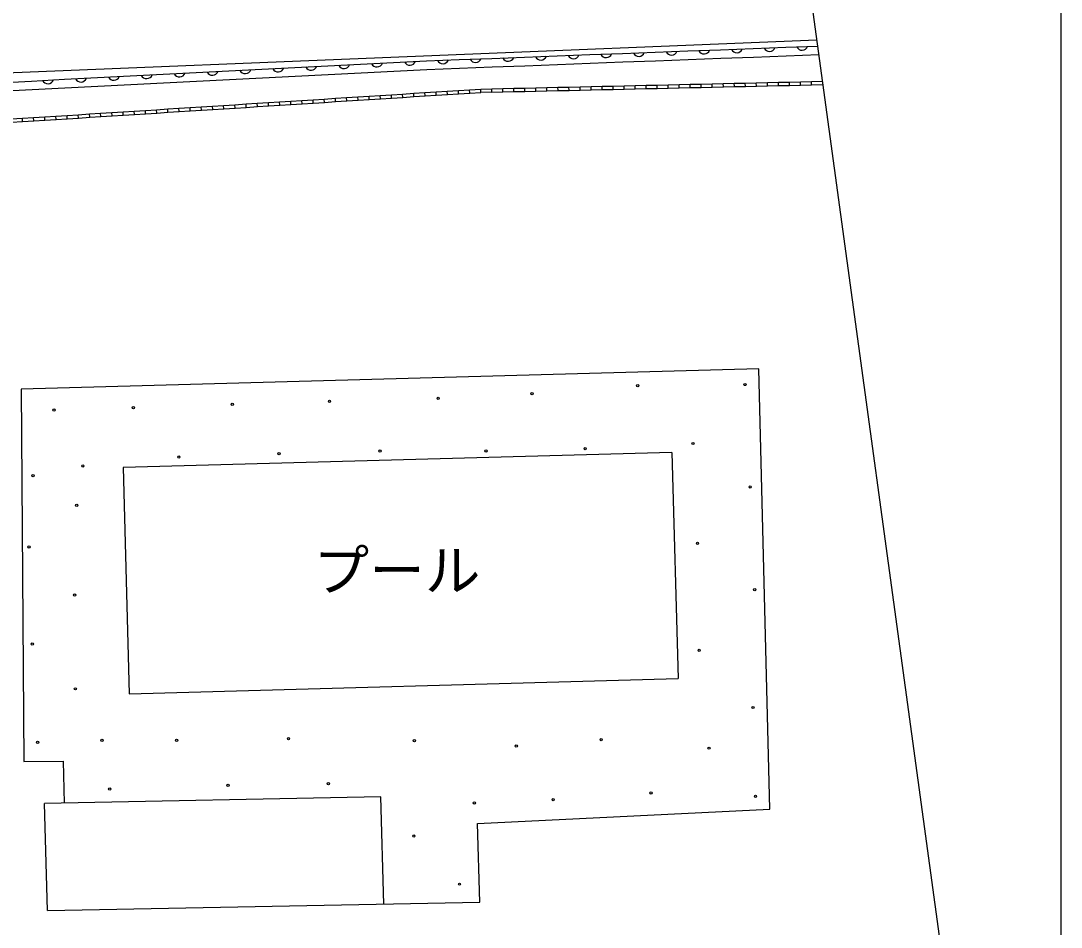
# Model space of a CAD drawing. Units: millimetres, scale not verified. Extents: x 40000 to 680000, y 20000 to 380000.
# Drawn here: x 532251 to 579000, y 294196 to 334910 of the extents above; entities that cross this region are included whole.
import ezdxf
from ezdxf.enums import TextEntityAlignment as Align

# ---------------------------------------------------------------- set-up
doc = ezdxf.new("R2010")
doc.units = ezdxf.units.MM
doc.header["$LTSCALE"] = 1000
doc.layers.add('M-BGD', color=7, linetype='Continuous', lineweight=25)
doc.layers.add('M-TTL-BAND', color=7, linetype='Continuous', lineweight=25)
doc.layers.add('M-BMK-HTXT', color=7, linetype='Continuous')
doc.styles.add('ＭＳ ゴシック', font='')
doc.styles.get('ＭＳ ゴシック').set_extended_font_data('MS Gothic')

msp = doc.modelspace()

# ---------------------------------------------------------------- linework, layer by layer
at = {"layer": 'M-BGD'}
for p, q in [((566272, 346829), (575309, 280700)), ((529027, 332471), (568017, 334058)), ((554887, 333279), (556355, 333334)), ((556355, 333334), (557822, 333389)), ((557822, 333389), (559290, 333444)), ((559290, 333444), (560758, 333499)), ((560758, 333499), (562225, 333555)), ((562225, 333555), (563693, 333610)), ((563693, 333610), (565160, 333665)), ((565160, 333665), (566628, 333720)), ((566628, 333720), (568056, 333774)), ((568111, 333375), (566643, 333320)), ((544564, 332811), (546042, 332887)), ((546042, 332887), (547521, 332962)), ((547521, 332962), (549000, 333038)), ((549000, 333038), (550479, 333113)), ((550484, 333114), (551952, 333169)), ((551952, 333169), (553419, 333224)), ((553419, 333224), (554887, 333279)), ((554902, 332879), (553434, 332824)), ((556370, 332934), (554902, 332879)), ((557837, 332989), (556370, 332934)), ((559305, 333045), (557837, 332989)), ((560773, 333100), (559305, 333045)), ((562240, 333155), (560773, 333100)), ((563708, 333210), (562240, 333155)), ((565175, 333265), (563708, 333210)), ((566643, 333320), (565175, 333265)), ((535691, 332358), (537170, 332433)), ((537170, 332433), (538648, 332509)), ((538648, 332509), (540127, 332584)), ((540127, 332584), (541606, 332660)), ((541606, 332660), (543085, 332735)), ((543085, 332735), (544564, 332811)), ((544584, 332412), (543105, 332336)), ((546063, 332487), (544584, 332412)), ((547542, 332563), (546063, 332487)), ((549020, 332638), (547542, 332563)), ((550499, 332714), (549020, 332638)), ((551967, 332769), (550499, 332714)), ((553434, 332824), (551967, 332769)), ((531254, 332131), (532733, 332206)), ((532733, 332206), (534212, 332282)), ((534212, 332282), (535691, 332358)), ((535711, 331958), (534232, 331883)), ((537190, 332034), (535711, 331958)), ((538669, 332109), (537190, 332034)), ((540148, 332185), (538669, 332109)), ((541626, 332260), (540148, 332185)), ((543105, 332336), (541626, 332260)), ((555892, 331912), (556387, 331924)), ((556387, 331924), (556882, 331935)), ((556391, 331774), (556387, 331924)), ((556882, 331935), (557378, 331946)), ((556886, 331785), (556882, 331935)), ((557378, 331946), (557873, 331957)), ((557381, 331796), (557378, 331946)), ((557873, 331957), (558368, 331969)), ((557876, 331807), (557873, 331957)), ((558368, 331969), (558863, 331980)), ((558371, 331819), (558368, 331969)), ((558863, 331980), (559358, 331991)), ((558867, 331830), (558863, 331980)), ((559358, 331991), (559854, 332002)), ((559362, 331841), (559358, 331991)), ((559854, 332002), (560349, 332014)), ((559857, 331852), (559854, 332002)), ((560349, 332014), (560844, 332025)), ((560352, 331864), (560349, 332014)), ((560844, 332025), (561339, 332036)), ((560847, 331875), (560844, 332025)), ((561339, 332036), (561834, 332047)), ((561343, 331886), (561339, 332036)), ((561834, 332047), (562330, 332058)), ((561838, 331897), (561834, 332047)), ((562330, 332058), (562825, 332070)), ((562333, 331909), (562330, 332058)), ((562333, 331909), (562828, 331920)), ((562825, 332070), (563320, 332081)), ((562828, 331920), (562825, 332070)), ((562828, 331920), (563324, 331931)), ((563320, 332081), (563815, 332092)), ((563324, 331931), (563320, 332081)), ((563324, 331931), (563819, 331942)), ((563815, 332092), (564311, 332103)), ((563819, 331942), (563815, 332092)), ((563819, 331942), (564314, 331953)), ((564311, 332103), (564806, 332115)), ((564314, 331953), (564311, 332103)), ((564314, 331953), (564809, 331965)), ((564806, 332115), (565301, 332126)), ((564809, 331965), (564806, 332115)), ((564809, 331965), (565304, 331976)), ((565301, 332126), (565796, 332137)), ((565304, 331976), (565301, 332126)), ((565304, 331976), (565800, 331987)), ((565796, 332137), (566291, 332148)), ((565800, 331987), (565796, 332137)), ((565800, 331987), (566295, 331998)), ((566291, 332148), (566787, 332160)), ((566295, 331998), (566291, 332148)), ((566295, 331998), (566790, 332010)), ((566787, 332160), (567282, 332171)), ((566790, 332010), (566787, 332160)), ((566790, 332010), (567285, 332021)), ((567282, 332171), (567777, 332182)), ((567285, 332021), (567282, 332171)), ((567285, 332021), (567780, 332032)), ((567777, 332182), (568272, 332193)), ((567780, 332032), (567777, 332182)), ((567780, 332032), (568293, 332044)), ((532754, 331807), (531275, 331731)), ((534232, 331883), (532754, 331807)), ((546389, 331429), (546892, 331461)), ((546892, 331461), (547394, 331493)), ((546901, 331311), (546892, 331461)), ((547394, 331493), (547897, 331525)), ((547404, 331343), (547394, 331493)), ((547897, 331525), (548399, 331557)), ((547906, 331375), (547897, 331525)), ((548399, 331557), (548901, 331589)), ((548409, 331407), (548399, 331557)), ((548901, 331589), (549404, 331621)), ((548911, 331439), (548901, 331589)), ((548911, 331439), (549413, 331471)), ((549404, 331621), (549906, 331653)), ((549413, 331471), (549404, 331621)), ((549413, 331471), (549916, 331503)), ((549906, 331653), (550409, 331685)), ((549916, 331503), (549906, 331653)), ((549916, 331503), (550418, 331535)), ((550409, 331685), (550911, 331717)), ((550418, 331535), (550409, 331685)), ((550418, 331535), (550921, 331567)), ((550911, 331717), (551413, 331749)), ((550921, 331567), (550911, 331717)), ((550921, 331567), (551423, 331599)), ((551413, 331749), (551916, 331781)), ((551423, 331599), (551413, 331749)), ((551423, 331599), (551925, 331631)), ((551916, 331781), (552418, 331813)), ((551925, 331631), (551916, 331781)), ((551925, 331631), (552428, 331663)), ((552418, 331813), (552921, 331845)), ((552428, 331663), (552418, 331813)), ((552428, 331663), (552927, 331695)), ((552921, 331845), (553416, 331856)), ((552927, 331695), (552921, 331845)), ((553419, 331706), (552927, 331695)), ((553416, 331856), (553911, 331867)), ((553419, 331706), (553416, 331856)), ((553419, 331706), (553914, 331717)), ((553911, 331867), (554406, 331879)), ((553914, 331717), (553911, 331867)), ((553914, 331717), (554410, 331729)), ((554406, 331879), (554901, 331890)), ((554410, 331729), (554406, 331879)), ((554410, 331729), (554905, 331740)), ((554901, 331890), (555397, 331901)), ((554905, 331740), (554901, 331890)), ((554905, 331740), (555400, 331751)), ((555397, 331901), (555892, 331912)), ((555400, 331751), (555397, 331901)), ((555400, 331751), (555895, 331762)), ((555895, 331762), (555892, 331912)), ((555895, 331762), (556391, 331774)), ((556391, 331774), (556886, 331785)), ((556886, 331785), (557381, 331796)), ((557381, 331796), (557876, 331807)), ((557876, 331807), (558371, 331819)), ((558371, 331819), (558867, 331830)), ((558867, 331830), (559362, 331841)), ((559362, 331841), (559857, 331852)), ((559857, 331852), (560352, 331864)), ((560352, 331864), (560847, 331875)), ((560847, 331875), (561343, 331886)), ((561343, 331886), (561838, 331897)), ((561838, 331897), (562333, 331909)), ((539356, 330981), (539858, 331013)), ((539858, 331013), (540361, 331045)), ((539868, 330863), (539858, 331013)), ((540361, 331045), (540863, 331077)), ((540370, 330895), (540361, 331045)), ((540863, 331077), (541365, 331109)), ((540873, 330927), (540863, 331077)), ((541365, 331109), (541868, 331141)), ((541375, 330959), (541365, 331109)), ((541375, 330959), (541877, 330991)), ((541868, 331141), (542370, 331173)), ((541877, 330991), (541868, 331141)), ((541877, 330991), (542380, 331023)), ((542370, 331173), (542873, 331205)), ((542380, 331023), (542370, 331173)), ((542380, 331023), (542882, 331055)), ((542873, 331205), (543375, 331237)), ((542882, 331055), (542873, 331205)), ((542882, 331055), (543385, 331087)), ((543375, 331237), (543877, 331269)), ((543385, 331087), (543375, 331237)), ((543385, 331087), (543887, 331119)), ((543877, 331269), (544380, 331301)), ((543887, 331119), (543877, 331269)), ((543887, 331119), (544389, 331151)), ((544380, 331301), (544882, 331333)), ((544389, 331151), (544380, 331301)), ((544389, 331151), (544892, 331183)), ((544882, 331333), (545385, 331365)), ((544892, 331183), (544882, 331333)), ((544892, 331183), (545394, 331215)), ((545385, 331365), (545887, 331397)), ((545394, 331215), (545385, 331365)), ((545394, 331215), (545897, 331247)), ((545887, 331397), (546389, 331429)), ((545897, 331247), (545887, 331397)), ((545897, 331247), (546399, 331279)), ((546399, 331279), (546389, 331429)), ((546399, 331279), (546901, 331311)), ((546901, 331311), (547404, 331343)), ((547404, 331343), (547906, 331375)), ((547906, 331375), (548409, 331407)), ((548409, 331407), (548911, 331439)), ((531820, 330500), (532322, 330532)), ((532322, 330532), (532825, 330564)), ((532332, 330383), (532322, 330532)), ((532825, 330564), (533327, 330596)), ((532834, 330415), (532825, 330564)), ((533327, 330596), (533829, 330628)), ((533336, 330447), (533327, 330596)), ((533829, 330628), (534332, 330660)), ((533839, 330479), (533829, 330628)), ((534332, 330660), (534834, 330692)), ((534341, 330511), (534332, 330660)), ((534341, 330511), (534844, 330543)), ((534834, 330692), (535337, 330725)), ((534844, 330543), (534834, 330692)), ((534844, 330543), (535346, 330575)), ((535337, 330725), (535839, 330757)), ((535346, 330575), (535337, 330725)), ((535346, 330575), (535848, 330607)), ((535839, 330757), (536341, 330789)), ((535848, 330607), (535839, 330757)), ((535848, 330607), (536351, 330639)), ((536341, 330789), (536844, 330821)), ((536351, 330639), (536341, 330789)), ((536351, 330639), (536853, 330671)), ((536844, 330821), (537346, 330853)), ((536853, 330671), (536844, 330821)), ((536853, 330671), (537356, 330703)), ((537346, 330853), (537849, 330885)), ((537356, 330703), (537346, 330853)), ((537356, 330703), (537858, 330735)), ((537849, 330885), (538351, 330917)), ((537858, 330735), (537849, 330885)), ((537858, 330735), (538361, 330767)), ((538351, 330917), (538853, 330949)), ((538361, 330767), (538351, 330917)), ((538361, 330767), (538863, 330799)), ((538853, 330949), (539356, 330981)), ((538863, 330799), (538853, 330949)), ((538863, 330799), (539365, 330831)), ((539365, 330831), (539356, 330981)), ((539365, 330831), (539868, 330863)), ((539868, 330863), (540370, 330895)), ((540370, 330895), (540873, 330927)), ((540873, 330927), (541375, 330959)), ((531829, 330351), (532332, 330383)), ((532332, 330383), (532834, 330415)), ((532834, 330415), (533336, 330447)), ((533336, 330447), (533839, 330479)), ((533839, 330479), (534341, 330511)), ((565411, 319278), (532262, 318358)), ((565904, 299498), (565411, 319278)), ((532262, 318358), (532381, 301635)), ((561511, 315523), (536845, 314839)), ((561511, 315523), (561793, 305365)), ((536845, 314839), (537127, 304680)), ((537127, 304680), (561793, 305365)), ((532381, 301635), (534162, 301655)), ((534214, 299770), (534162, 301655)), ((548424, 300047), (533320, 299753)), ((533454, 294941), (533320, 299753)), ((548559, 295235), (548424, 300047)), ((552777, 298852), (565904, 299498)), ((552876, 295319), (552777, 298852)), ((533454, 294941), (552876, 295319))]:
    msp.add_line(p, q, dxfattribs=at)
for centre in [(559971, 318524), (564788, 318571), (551004, 317951), (555225, 318166), (533740, 317426), (537310, 317528), (541755, 317680), (546124, 317814), (548395, 315582), (553150, 315590), (557610, 315686), (562451, 315924), (539352, 315314), (543854, 315467), (535040, 314914), (532799, 314476), (565026, 313969), (534764, 313141), (562657, 311443), (532622, 311276), (534668, 309115), (565228, 309356), (532765, 306912), (562732, 306636), (534704, 304904), (565154, 304065), (533004, 302500), (535896, 302593), (539250, 302593), (544281, 302668), (549936, 302571), (558330, 302619), (554515, 302333), (563179, 302239), (541565, 300568), (546072, 300640), (536247, 300401), (560571, 300227), (552634, 299779), (556174, 299929), (565266, 300078), (549913, 298289), (551963, 296128)]:
    msp.add_circle(centre, 50, dxfattribs=at)
for centre, radius, start, end in [((557084, 333469), 267, 205.8091, 338.4942), ((558552, 333524), 267, 205.809, 338.4943), ((560020, 333579), 267, 205.8095, 338.4914), ((561487, 333634), 267, 205.8091, 338.4942), ((562955, 333689), 267, 205.8101, 338.4931), ((564423, 333744), 267, 205.8124, 338.4909), ((565890, 333800), 267, 205.8095, 338.4914), ((567358, 333855), 267, 205.8091, 338.4942), ((545297, 332959), 270, 207.0109, 338.8399), ((546776, 333035), 270, 207.0109, 338.8399), ((548255, 333110), 270, 207.0109, 338.8399), ((549734, 333186), 270, 207.0109, 338.8399), ((551214, 333248), 267, 205.8101, 338.4931), ((552682, 333303), 267, 205.8091, 338.4942), ((554149, 333359), 267, 205.8124, 338.4909), ((555617, 333414), 267, 205.8095, 338.4914), ((536425, 332506), 270, 207.0109, 338.8399), ((537903, 332581), 270, 207.0109, 338.8399), ((539382, 332657), 270, 207.0107, 338.8401), ((540861, 332732), 270, 207.0142, 338.8367), ((542340, 332808), 270, 207.0142, 338.8367), ((543819, 332883), 270, 207.0137, 338.8394), ((533467, 332354), 270, 207.0131, 338.8379), ((534946, 332430), 270, 207.0109, 338.8399)]:
    msp.add_arc(centre, radius, start, end, dxfattribs=at)
at = {"layer": 'M-TTL-BAND'}
msp.add_line((579000, 20000), (579000, 370000), dxfattribs=at)

# ---------------------------------------------------------------- texts
at = {"layer": 'M-BMK-HTXT', "style": 'ＭＳ ゴシック'}
msp.add_text('プール', height=1833, dxfattribs=at).set_placement((549155, 310225), align=Align.MIDDLE_CENTER)

doc.saveas('drawing.dxf')
